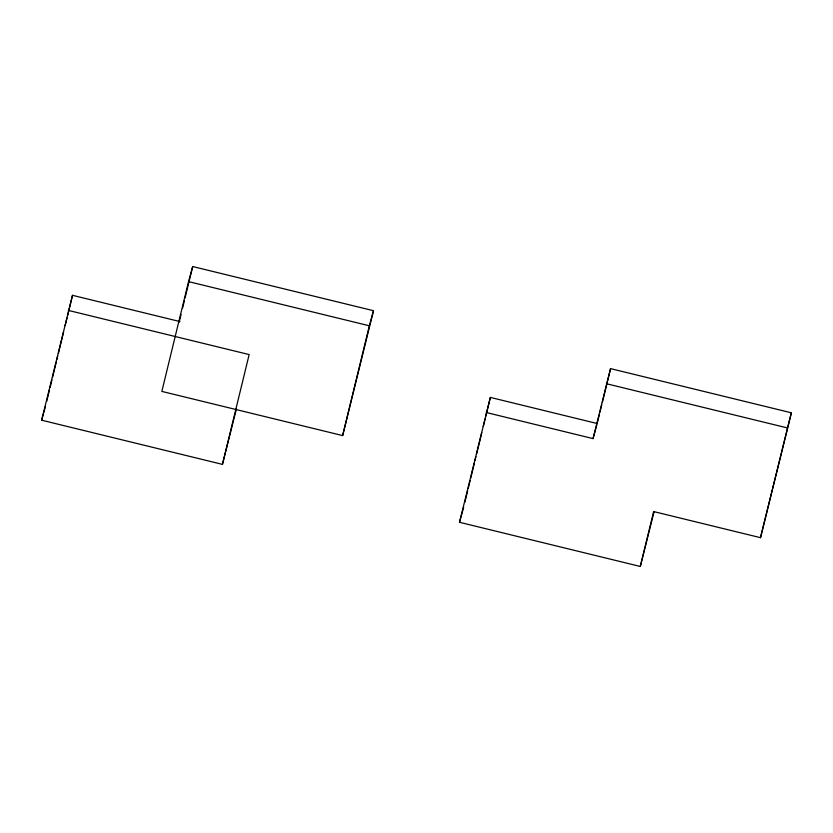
<?xml version="1.0" encoding="UTF-8"?>
<svg xmlns="http://www.w3.org/2000/svg" width="833" height="833" viewBox="0 0 833 833"><rect width="100%" height="100%" fill="white"/><g stroke="black" fill="none" stroke-linecap="round" stroke-linejoin="round"><path stroke-width="1.25" d="M236.426 408.909L222.442 464.377L41.65 420.196L72.502 295.319L179.97 321.58M46.721 401.329L49.491 389.969M50.105 387.449L51.948 379.879M52.552 377.349L56.238 362.209M56.852 359.679L57.779 355.899M58.393 353.369L63.61 331.919M65.141 325.609L66.984 318.039M67.598 315.52L72.502 295.319M188.55 281.616L161.841 391.406L342.644 435.586L373.496 310.709L192.704 266.539L188.55 281.616L369.342 325.797L373.496 310.709M179.199 322.059L181.042 314.489M182.573 308.179L184.416 300.609M185.03 298.079L192.704 266.539M222.442 464.377L249.15 354.577L68.348 310.407M342.644 435.586L369.342 325.797M654.165 511.462L640.296 566.461L459.504 522.291L490.356 397.414L597.199 423.528L599.323 414.792M464.887 502.164L467.646 490.804M468.261 488.284L470.104 480.703M470.718 478.184L474.394 463.044M475.008 460.514L475.935 456.734M476.549 454.204L481.766 432.754M483.296 426.444L485.139 418.874M485.754 416.344L490.356 397.414M486.201 412.502L593.044 438.606L610.558 368.623L791.35 412.804L760.498 537.681L653.645 511.566L640.296 566.461M599.937 412.293L601.759 404.807M602.363 402.318L610.558 368.623M760.498 537.681L791.35 412.804M41.65 420.196L45.482 406.275M459.504 522.291L463.658 507.203M593.044 438.606L596.886 424.684M606.403 383.711L787.195 427.881"/></g></svg>
